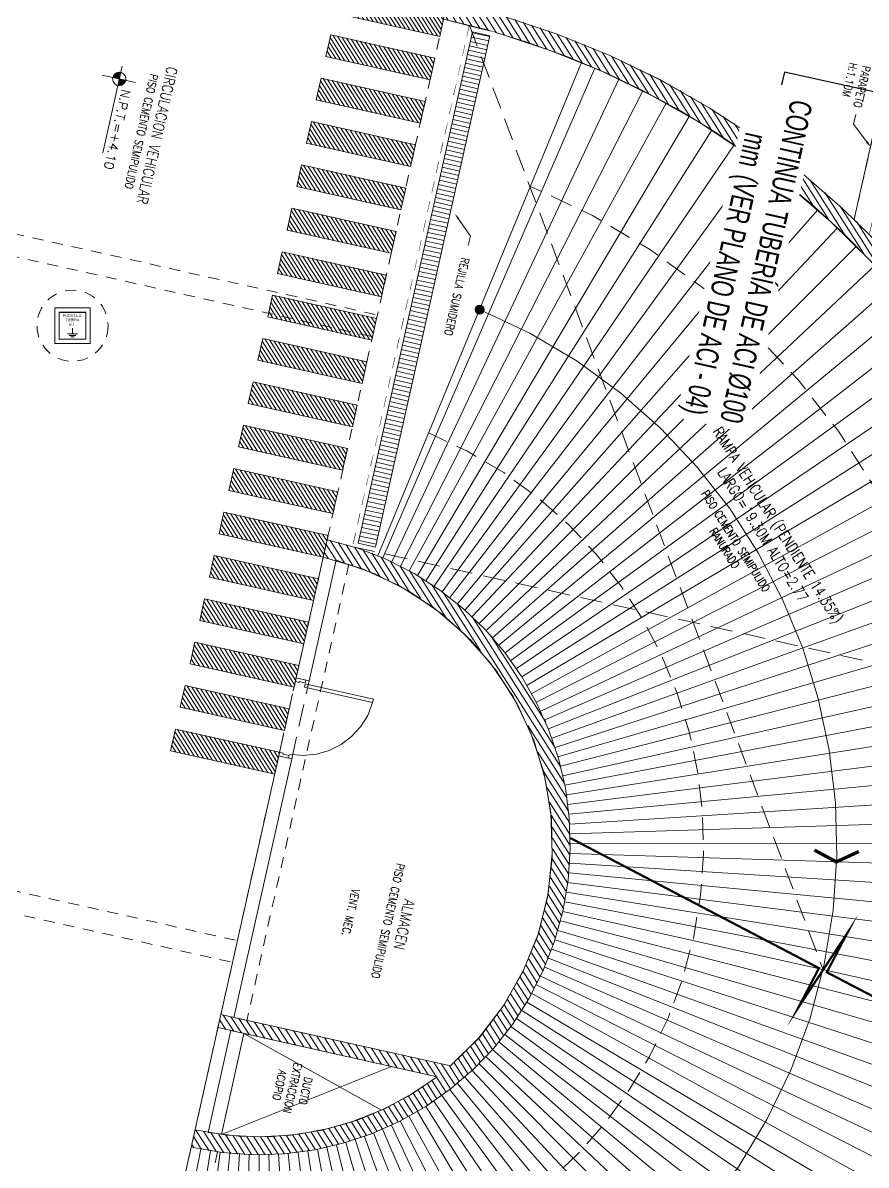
# Model space of a CAD drawing. Header units: millimetres. Extents: x 2471 to 2909, y 1327 to 1568.
# Drawn here: x 2592.48 to 2601.97, y 1406.07 to 1418.91 of the extents above; entities that cross this region are included whole.
import ezdxf
from ezdxf import colors
from ezdxf.entities.mleader import LeaderData, LeaderLine
from ezdxf.enums import TextEntityAlignment as Align
from ezdxf.math import Vec2, Vec3
from ezdxf.xclip import XClip

# ---------------------------------------------------------------- set-up
doc = ezdxf.new("R2010")
doc.units = ezdxf.units.MM
doc.header["$XCLIPFRAME"] = 2
doc.set_wipeout_variables(frame=1)
for name, pattern in [('ACAD_ISO07W100', [3, 0, -3]), ('HIDDEN', [0.375, 0.25, -0.125]), ('HIDDEN2', [0.1875, 0.125, -0.0625]), ('PHANTOM', [2.5, 1.25, -0.25, 0.25, -0.25, 0.25, -0.25])]:
    doc.linetypes.add(name, pattern=pattern)
doc.layers.get('0').update_dxf_attribs({"color": 251, "lineweight": 9})
for name, color, linetype, lineweight in [('000 SOS 911 TEXTOS ACI', 7, 'Continuous', 9), ('000 SOS 911 TUBERIA ACI', 3, 'Continuous', 9), ('A-COTAS INT', 251, 'Continuous', 13), ('A-EJES', 251, 'PHANTOM', 13), ('A-ESTRUCTURA-HATCH', 251, 'Continuous', 13), ('A-ESTRUCTURA-MUROS', 251, 'Continuous', 13), ('A-ESTRUCTURA-VIGAS', 251, 'HIDDEN2', 13), ('A-HATCH', 251, 'Continuous', 13), ('A-MURO BAJO', 251, 'Continuous', 13), ('A-MUROS', 251, 'Continuous', 13), ('A-NIVELES-NPT', 251, 'Continuous', 13), ('A-PROYECCIONES', 251, 'HIDDEN', 13), ('A-PUERTAS', 251, 'Continuous', 13), ('A-TEXTO-ACABADO PISO', 251, 'Continuous', 13), ('A_30_TableroElect', 251, 'Continuous', 13), ('A_50_TextoAmbiente', 251, 'Continuous', 13), ('A_50_TextoIndicaciones', 251, 'Continuous', 13), ('CIRCULACION PEATONAL', 251, 'Continuous', 13)]:
    doc.layers.add(name, color=color, linetype=linetype, lineweight=lineweight)
doc.styles.add('ARIAL', font='arial.ttf')
doc.styles.add('PIPE', font='ARIALN.TTF', dxfattribs={"width": 0.8})
doc.styles.add('R80', font='romans.shx', dxfattribs={"width": 0.8, "oblique": 15, "height": 0.1})
doc.styles.add('ROMANS', font='romans.shx', dxfattribs={"width": 0.8})
doc.styles.add('TXT_COTAS', font='romans.shx', dxfattribs={"width": 0.8})

# ---------------------------------------------------------------- blocks, each defined once
blk = doc.blocks.new('A$C64a6e5d1')
at = {"layer": 'A-EJES', "ltscale": 0.5}
for p, q in [((27.69463150197407, 45.62685496546328, 1.47014816653891e-07), (21.08366589411162, 16.0934210922569, 2.266941241195075e-07)), ((45.31791999199777, 33.48408634215593), (5.015070093068061, 42.5054837865755, 1.593345876059353e-07)), ((44.79358085547574, 31.14183575008065, -3.842681066212834e-07), (4.490762462693965, 40.16322614252567, -2.249335190153481e-07))]:
    blk.add_line(p, q, dxfattribs=at)
blk = doc.blocks.new('d')
for p, q in [((1.31926236115396, 3.241842523682863), (3.580855242908001, 8.79928784398362)), ((1.374077335931361, 3.219459361163899), (3.729291272349656, 8.737413005903363, -1.935233945738587e-05)), ((1.474524972960353, 3.174709940562025), (4.001899867318571, 8.615961749805138, -1.935233945738587e-05)), ((1.573517434298992, 3.126827463274822), (4.270559070631862, 8.486007581697777, -1.935233945738587e-05)), ((1.670957022346556, 3.075859186239541), (4.535003745928407, 8.347678747028112, -1.935233945738587e-05)), ((1.766747577115893, 3.021855406463146), (4.794972921721637, 8.201111760688946, -1.935233945738587e-05)), ((1.860794566571712, 2.964869421208277), (5.050210038200021, 8.046451267786324, -1.935233945738587e-05)), ((1.953005175106227, 2.904957466991618), (5.300463206134737, 7.88384989858605, -1.935233945738587e-05)), ((2.043288405053318, 2.842178670689464), (5.545485457405448, 7.713468122296035, -1.935233945738587e-05)), ((2.131555154919624, 2.776594987139106), (5.785034984350204, 7.535474083386362, -1.935233945738587e-05)), ((2.217718318104744, 2.70827113953419), (6.018875379115343, 7.350043442333117, -1.935233945738587e-05)), ((2.301692859269679, 2.637274556094781), (6.246775871142745, 7.157359194941819, -1.935233945738587e-05)), ((2.383395908400416, 2.563675300218165), (6.468511549755931, 6.957611497491598, -1.935233945738587e-05)), ((2.462746833451092, 2.487546006217599), (6.683863587677479, 6.750997479306534, -1.935233945738587e-05)), ((2.53966732416302, 2.408961805514991), (6.892619461752474, 6.537721040425822, -1.935233945738587e-05)), ((2.614081471227109, 2.32800024934113), (7.094573149457574, 6.317992660216987, -1.935233945738587e-05)), ((2.68591583520174, 2.244741237722337), (7.2895253514871, 6.092029184335843, -1.935233945738587e-05)), ((2.755099523812532, 2.159266939386725), (7.477283671498299, 5.860053610987961, -1.935233945738587e-05)), ((2.821564262732863, 2.071661703288555), (7.657662815414369, 5.622294872067869, -1.935233945738587e-05)), ((2.885244456119835, 1.982011988060549), (7.830484771169722, 5.378987606847659, -1.935233945738587e-05)), ((2.946077263914049, 1.890406266786158), (7.995578982867301, 5.130371931241825, -1.935233945738587e-05)), ((3.004002648405731, 1.796934942947701), (8.152782524935901, 4.876693197526038, -1.935233945738587e-05)), ((3.058963445015252, 1.70169025962241), (8.301940253935754, 4.61820175522007, -1.935233945738587e-05)), ((3.110905413515866, 1.60476621449925), (8.442904969677329, 4.355152706615627, -1.935233945738587e-05)), ((3.159777294844389, 1.506258459063247), (8.57553755864501, 4.087805648334324, -1.935233945738587e-05)), ((3.205530856736004, 1.406264207558706), (8.699707126244903, 3.816424418240786, -1.935233945738587e-05)), ((3.248120948672295, 1.304882142692804), (8.815291133709252, 3.541276837931946, -1.935233945738587e-05)), ((3.287505534477532, 1.202212317846715), (8.922175513580441, 3.262634446145967, -1.935233945738587e-05)), ((3.323645750992, 1.0983560543973), (9.020254783332348, 2.980772227048874, -1.935233945738587e-05)), ((3.356505929492414, 0.9934158457908779), (9.109432150609791, 2.695968345738947, -1.935233945738587e-05)), ((3.386053642258048, 0.8874952562619001), (9.189619608223438, 2.40850386954844, -1.935233945738587e-05)), ((3.412259728647768, 0.7806988153606653), (9.260738019831479, 2.118662490742281, -1.935233945738587e-05)), ((3.435098326765001, 0.6731319196987897), (9.322717201896012, 1.826730247586966, -1.935233945738587e-05)), ((3.454546898603439, 0.5649007232859731), (9.375495987012982, 1.532995242625475, -1.935233945738587e-05)), ((3.470586248673499, 0.4561120392754674), (9.419022290036082, 1.237747357226908, -1.935233945738587e-05)), ((3.483200548216701, 0.3468732265755534), (9.453253155574203, 0.9412779631093144, -1.935233945738587e-05)), ((3.492377351038158, 0.2372920925263315), (9.478154800832272, 0.6438796417787671, -1.935233945738587e-05)), ((3.498107598163188, 0.127476779744029), (9.493702651932836, 0.345845889300108, -1.935233945738587e-05)), ((3.500385635532439, 0.01753566227853298), (9.499881364405155, 0.04747082875110209, -1.935233945738587e-05)), ((3.499209214933217, -0.09242275985889137), (9.496684841811657, -0.2509510805830359, -1.935233945738587e-05)), ((3.494579497724771, -0.2022899724543095), (9.484116236679256, -0.5491253305226564, -1.935233945738587e-05)), ((3.486501052044332, -0.3119575502350926), (9.462187955155969, -0.8467576615512371, -1.935233945738587e-05)), ((3.474981850944459, -0.4213172625750303), (9.430921635590494, -1.14355434384197, -1.935233945738587e-05)), ((3.441670037806034, -0.638681803829968), (9.340507494285703, -1.733470269246027, -1.935233945738587e-05)), ((3.460033261217177, -0.5302611847873777), (9.390348134562373, -1.439222475513816, -1.935233945738587e-05)), ((3.419910301454365, -0.7464721221476793), (9.281448899768293, -2.026007337495685, -1.935233945738587e-05)), ((3.394775525666773, -0.8535257612820715), (9.213230637833476, -2.316544979810715, -1.935233945738587e-05)), ((3.366290517151356, -0.9597370736300945), (9.135920028202236, -2.604796472005546, -1.935233945738587e-05)), ((3.334483386017382, -1.065001241862774), (9.049593369476497, -2.890477345325053, -1.935233945738587e-05)), ((3.261031563393772, -1.27227365039289), (8.850241489708424, -3.453002318739891, -1.935233945738587e-05)), ((3.29938552249223, -1.169214383699), (8.954335852526128, -3.173305666772649, -1.935233945738587e-05)), ((3.219459360465407, -1.374077336862683), (8.73741300497204, -3.729291273280978, -1.935233945738587e-05)), ((3.174709939397871, -1.474524974822998), (8.615961749106646, -4.001899868017063, -1.935233945738587e-05)), ((3.126827463507652, -1.573517435230315), (8.486007580533624, -4.270559071563184, -1.935233945738587e-05)), ((3.021855405531824, -1.766747577814385), (8.201111759990454, -4.794972922420129, -1.935233945738587e-05)), ((3.075859185308218, -1.670957023277879), (8.347678745165467, -4.535003747791052, -1.935233945738587e-05)), ((2.964869419112802, -1.860794567270204), (8.046451266855001, -5.050210039131343, -1.935233945738587e-05)), ((2.842178669758141, -2.043288405751809), (7.713468121364713, -5.545485459268093, -1.935233945738587e-05)), ((2.904957465827465, -1.953005176736042), (7.883849898353219, -5.300463207997382, -1.935233945738587e-05)), ((2.776594986207783, -2.131555155618116), (7.535474082455039, -5.785034985281527, -1.935233945738587e-05)), ((2.637274554930627, -2.301692860201001), (7.157359194010496, -6.246775872074068, -1.935233945738587e-05)), ((2.708271138370037, -2.217718317871913), (7.350043441168964, -6.018875380046666, -1.935233945738587e-05)), ((2.56367529835552, -2.383395910263062), (6.957611497491598, -6.468511551385745, -1.935233945738587e-05)), ((2.408961803652346, -2.539667326025665), (6.53772103972733, -6.892619461752474, -1.935233945738587e-05)), ((2.487546005286276, -2.462746834149584), (6.750997478142381, -6.683863589540124, -1.935233945738587e-05)), ((2.244741236791015, -2.685915836133063), (6.09202918317169, -7.289525352185592, -1.935233945738587e-05)), ((2.328000248409808, -2.614081472158432), (6.317992659285665, -7.094573150156066, -1.935233945738587e-05)), ((2.071661702357233, -2.821564263664186), (5.622294871136546, -7.657662817277014, -1.935233945738587e-05)), ((2.159266938455403, -2.755099524743855), (5.860053610056639, -7.477283672429621, -1.935233945738587e-05)), ((1.890406264923513, -2.946077265543863), (5.130371930077672, -7.995578984729946, -1.935233945738587e-05)), ((1.982011986896396, -2.88524445774965), (5.378987605683506, -7.830484771868214, -1.935233945738587e-05)), ((1.701690257526934, -3.058963445713744), (4.61820175498724, -8.301940253935754, -1.935233945738587e-05)), ((1.796934940852225, -3.004002649104223), (4.876693195663393, -8.152782524935901, -1.935233945738587e-05)), ((1.406264206394553, -3.20553085859865), (3.816424417309463, -8.699707127874717, -1.935233945738587e-05)), ((1.506258456967771, -3.159777295542881), (4.087805646471679, -8.57553755841218, -1.935233945738587e-05)), ((1.604766213335097, -3.110905414447188), (4.355152705684304, -8.442904970608652, -1.935233945738587e-05)), ((1.098356054164469, -3.323645751923323), (2.980772226117551, -9.02025478426367, -1.935233945738587e-05)), ((1.202212317846715, -3.287505535408854), (3.262634444981813, -8.922175514511764, -1.935233945738587e-05)), ((1.304882141761482, -3.248120948439464), (3.541276836767793, -8.815291135571897, -1.935233945738587e-05)), ((-0.7464721230790019, -3.419910302385688), (-2.026007337495685, -9.281448901630938, -1.935233945738587e-05)), ((-0.6386818047612906, -3.441670039668679), (-1.73347027041018, -9.340507495217025, -1.935233945738587e-05)), ((-0.5302611859515309, -3.460033263079822), (-1.439222476445138, -9.390348136425018, -1.935233945738587e-05)), ((0.5649007232859731, -3.454546898603439), (1.532995241694152, -9.375495987944305, -1.935233945738587e-05)), ((0.6731319194659591, -3.435098328394815), (1.826730247586966, -9.322717202827334, -1.935233945738587e-05)), ((0.7806988144293427, -3.412259730277583), (2.118662489578128, -9.260738020762801, -1.935233945738587e-05)), ((0.8874952560290694, -3.386053643189371), (2.408503868617117, -9.189619607990608, -1.935233945738587e-05)), ((0.9934158455580473, -3.356505930423737), (2.695968344807625, -9.109432150609791, -1.935233945738587e-05)), ((-0.4213172635063529, -3.474981851642951), (-1.143554344773293, -9.430921635590494, -1.935233945738587e-05)), ((-0.3119575502350926, -3.486501052742824), (-0.8467576615512371, -9.462187956087291, -1.935233945738587e-05)), ((-0.2022899743169546, -3.494579498423263), (-0.5491253323853016, -9.484116237610579, -1.935233945738587e-05)), ((-0.09242276102304459, -3.499209215864539), (-0.2509510815143585, -9.49668484274298, -1.935233945738587e-05)), ((0.01753566134721041, -3.500385636463761), (0.04747082758694887, -9.499881365336478, -1.935233945738587e-05)), ((0.1274767778813839, -3.498107598861679), (0.3458458883687854, -9.493702652864158, -1.935233945738587e-05)), ((0.2372920913621783, -3.49237735173665), (0.643879639916122, -9.478154801530764, -1.935233945738587e-05)), ((0.3468732265755534, -3.483200550079346), (0.9412779621779919, -9.453253156505525, -1.935233945738587e-05)), ((0.4561120383441448, -3.470586249604821), (1.237747355364263, -9.419022290967405, -1.935233945738587e-05))]:
    blk.add_line(p, q)
blk = doc.blocks.new('EST P2')
at = {"layer": 'A-ESTRUCTURA-HATCH'}
h = blk.add_hatch(dxfattribs=at)
h.set_pattern_fill('ANSI31', color=256, scale=0.02, angle=-1.27e-14)
h.set_pattern_definition([(44.99999999999999, (-226392.077087921, -8188163.059610654), (-0.04490128060534576, 0.04490128060534578), [])])
h.paths.add_polyline_path([(-3.609999800828518, 5.049997551366687), (-3.609999800828518, 4.849997551180422), (-44.78499944024952, 4.849997609853745), (-44.78499937866582, -0.150002358481288), (-46.98999937772169, -0.1500023575499654), (-46.9900000851776, -11.15000259596854), (-3.609999100299319, -11.15005090925843), (-3.609999100299319, -11.40005090925843), (-47.2400000844209, -11.40000240411609), (-47.2400001185888, 0.1499976376071572), (-45.03500012474251, 0.1499976441264153), (-45.03499907316291, 5.049739951267838)])
h.paths.add_polyline_path([(5.875668717751978, 4.849997540004551), (5.875668724213028, 5.04999746195972), (35.52999999574968, 5.049996704794466), (35.52999999574968, 4.849997699260712)])
h.paths.add_polyline_path([(35.5800006974896, -11.1500659417361), (71.88000514596933, -11.1501255556941), (71.88000514596933, -11.40006201900542), (35.5800006974896, -11.40000240504742)])
h.paths.add_polyline_path([(-3.559999100310961, -11.15003591496497), (35.53000069750124, -11.15003591496497), (35.53000069750124, -11.40006590355188), (-3.559999100310961, -11.40006590355188)])
edge = h.paths.add_edge_path()
edge.add_arc((63.30066905263811, -0.1500025354325771), 9.699999993899837, 359.9999991583288, 539.9999991583288)
edge.add_line((53.60066905873828, -0.1500023929402232), (53.80066905874992, -0.1500023929402232))
edge.add_arc((63.30066905263811, -0.1500025354325771), 9.499999993888196, -8.593905818088388e-07, 179.9999991406095, ccw=False)
edge.add_line((72.80066904652631, -0.150002677924931), (73.00066904653795, -0.150002677924931))
h.paths.add_polyline_path([(47.91501720307861, 5.049996227025986), (35.5800006974896, 5.049997347407043), (35.5800006974896, 4.849997348152101), (47.91501677152701, 4.849997607059777)])
edge = h.paths.add_edge_path()
edge.add_arc((63.30067374471555, -0.1500072186431491), 3.300005388408394, 0.001083006205986332, 49.99451370772372)
edge.add_line((65.42211837161449, 2.377740446478128), (65.42216933166492, -0.149981296621263))
edge.add_line((65.42216933166492, -0.149981296621263), (65.27216933167074, -0.149981296621263))
edge.add_line((65.27216933167074, -0.149981296621263), (65.27212526180665, 2.49638928938657))
edge.add_arc((63.30067374502263, -0.1500072187881225), 3.30000538810306, 53.3154749084723, 179.9999211762089)
edge.add_line((60.00066835692269, -0.1500026788562536), (59.80066835694015, -0.1500026788562536))
edge.add_arc((63.30067374503412, -0.1500072197542965), 3.500005388096913, 0.0010211384221179287, 179.9999256646022, ccw=False)
edge.add_line((66.80067913257517, -0.1499448418617249), (66.60066855713376, -0.1499448418617249))
edge.add_line((66.60066855713376, -0.1499448418617249), (66.60067913253442, -0.1499448418617249))
h.paths.add_polyline_path([(51.86500159354182, 4.849997512064874), (53.37567124812631, 4.84999814722687), (53.37566821934888, 5.049995731562376), (51.86500180145958, 5.049995731562376)])
at = {"layer": 'A-ESTRUCTURA-MUROS'}
for points in [[(73.00066904653795, -0.150002677924931, 1), (53.60066905873828, -0.1500023929402232), (53.80066905874992, -0.1500023929402232, -1), (72.80066904652631, -0.150002677924931)], [(66.60067913253442, -0.1499448418617249, 0.2216645900701165), (65.42211837161449, 2.377740446478128), (65.42216933166492, -0.149981296621263), (65.27216933167074, -0.149981296621263), (65.27212526180665, 2.49638928938657, 0.6169162822924578), (60.00066835692269, -0.1500026788562536), (59.80066835694015, -0.1500026788562536, -0.9999904402331805), (66.80067913257517, -0.1499448418617249), (66.60066855713376, -0.1499448418617249)]]:
    blk.add_lwpolyline(points, format="xyb", close=True, dxfattribs=at)
at = {"layer": 'A-ESTRUCTURA-VIGAS'}
for points in [[(53.37567124812631, 4.84999814722687), (54.98863000946585, 4.84999814722687)], [(53.80540706124157, 0.1499967956915498), (59.81354955583811, 0.149997123517096)], [(60.01433341001393, 0.1499973880127072), (65.27216859796317, 0.1500187031924725)], [(65.42217020853423, 0.1500182086601853), (66.58701328124152, 0.1500061377882957)], [(66.78779265886988, 0.1500584352761507), (72.79593102590297, 0.1499973703175783)], [(53.80066904626437, -0.1500032041221857), (59.80066835694015, -0.1500028753653169)], [(57.21000006317627, -6.150002076290548), (57.21000006317627, -0.1500020762905478)], [(57.46000006317627, -6.150002076290548), (57.46000006317627, -0.1500020762905478)], [(60.00066835692269, -0.1500026788562536), (65.27216933167074, -0.149981296621263)], [(64.42000006313901, -6.150002076290548), (64.42000006313901, -0.1500020762905478)], [(64.67000006313901, -6.150002076290548), (64.67000006313901, -0.1500020762905478)], [(65.42216933166492, -0.1499817911535501), (66.59725419874303, -0.1499939216300845)], [(66.80066855732002, -0.1499413372948766), (72.80066904652631, -0.150002677924931)]]:
    blk.add_lwpolyline(points, dxfattribs=at)
blk = doc.blocks.new('A$C5E423DB2')
at = {"layer": 'A-PUERTAS'}
for p, q in [((0.0381000000052154, 0.1000000052154065), (0.03809999837540089, 0.8000000007450581)), ((0.03809999837540089, 0.8000000007450581), (0.07309999840799719, 0.7999999970197678)), ((0.07309999840799719, 0.7999999970197678), (0.0731000000378117, 0.1000000052154065)), ((0.0381000000052154, 0.1000000052154065), (0.0731000000378117, 0.1000000052154065))]:
    blk.add_line(p, q, dxfattribs=at)
at = {"layer": 'A-PUERTAS', "linetype": 'Continuous'}
for p, q in [((0, 0), (0, 0.1000000014901162)), ((0, 0.1000000014901162), (0.0280999999959022, 0.1000000052154065)), ((0, 0), (0.0381000000052154, 0)), ((0.0280999999959022, 0.0381000004708768), (0.0280999999959022, 0.1000000052154065)), ((0.0381000000052154, 0.0381000004708768), (0.0280999999959022, 0.0381000004708768)), ((0.0381000000052154, 0), (0.0381000000052154, 0.0381000004708768)), ((0.7619000002741814, 0), (0.7619000002741814, 0.0381000004708768)), ((0.7619000002741814, 0.0381000004708768), (0.7719000002834946, 0.0381000004708768)), ((0.8000000002793968, 0), (0.7619000002741814, 0)), ((0.8000000002793968, 0.1000000014901162), (0.7719000002834946, 0.1000000052154065)), ((0.7719000002834946, 0.0381000004708768), (0.7719000002834946, 0.1000000052154065)), ((0.8000000001629816, 0), (0.8000000001629816, 0.1000000014901162))]:
    blk.add_line(p, q, dxfattribs=at)
at = {"layer": 'A-PUERTAS', "color": 7, "linetype": 'Continuous'}
blk.add_arc((0.0365534737939015, 0.0793453231453896), 0.7215807719765989, 1.640270668491661, 87.09684895294437, dxfattribs=at)
blk = doc.blocks.new('*U264')
at = {"layer": 'CIRCULACION PEATONAL'}
h = blk.add_hatch(dxfattribs=at)
h.set_pattern_fill('ANSI31', color=256, scale=0.3)
h.set_pattern_definition([(45, (-1.24963215764578, 0), (-0.02651650429449553, 0.02651650429449553), [])])
h.paths.add_polyline_path([(-0.9526332741646426, 0.2275326177477837), (-1.202633274106435, 0.2275326177477837), (-1.202633274106435, -0.9724673796445131), (-0.9526332741646426, -0.9724673796445131)])
h = blk.add_hatch(dxfattribs=at)
h.set_pattern_fill('ANSI31', color=256, scale=0.3)
h.set_pattern_definition([(45, (-0.7496321576457801, 0), (-0.02651650429449553, 0.02651650429449553), [])])
h.paths.add_polyline_path([(-0.4526332741646426, 0.2275326177477837), (-0.702633274106435, 0.2275326177477837), (-0.702633274106435, -0.9724673796445131), (-0.4526332741646426, -0.9724673796445131)])
h = blk.add_hatch(dxfattribs=at)
h.set_pattern_fill('ANSI31', color=256, scale=0.3)
h.set_pattern_definition([(45, (-0.2496321576457801, 0), (-0.02651650429449553, 0.02651650429449553), [])])
h.paths.add_polyline_path([(0.04736672583535739, 0.2275326177477837), (-0.2026332741064349, 0.2275326177477837), (-0.2026332741064349, -0.9724673796445131), (0.04736672583535739, -0.9724673796445131)])
h = blk.add_hatch(dxfattribs=at)
h.set_pattern_fill('ANSI31', color=256, scale=0.3)
h.set_pattern_definition([(45, (0.2503678423542199, 0), (-0.02651650429449553, 0.02651650429449553), [])])
h.paths.add_polyline_path([(0.5473667258353574, 0.2275326177477837), (0.2973667258935651, 0.2275326177477837), (0.2973667258935651, -0.9724673796445131), (0.5473667258353574, -0.9724673796445131)])
h = blk.add_hatch(dxfattribs=at)
h.set_pattern_fill('ANSI31', color=256, scale=0.3)
h.set_pattern_definition([(45, (0.7503678423542199, 0), (-0.02651650429449553, 0.02651650429449553), [])])
h.paths.add_polyline_path([(1.047366725835357, 0.2275326177477837), (0.797366725893565, 0.2275326177477837), (0.797366725893565, -0.9724673796445131), (1.047366725835357, -0.9724673796445131)])
h = blk.add_hatch(dxfattribs=at)
h.set_pattern_fill('ANSI31', color=256, scale=0.3)
h.set_pattern_definition([(45, (1.25036784235422, 0), (-0.02651650429449553, 0.02651650429449553), [])])
h.paths.add_polyline_path([(1.547366725835357, 0.2275326177477837), (1.297366725893565, 0.2275326177477837), (1.297366725893565, -0.9724673796445131), (1.547366725835357, -0.9724673796445131)])
h = blk.add_hatch(dxfattribs=at)
h.set_pattern_fill('ANSI31', color=256, scale=0.3)
h.set_pattern_definition([(45, (1.75036784235422, 0), (-0.02651650429449553, 0.02651650429449553), [])])
h.paths.add_polyline_path([(2.047366725835357, 0.2275326177477837), (1.797366725893565, 0.2275326177477837), (1.797366725893565, -0.9724673796445131), (2.047366725835357, -0.9724673796445131)])
h = blk.add_hatch(dxfattribs=at)
h.set_pattern_fill('ANSI31', color=256, scale=0.3)
h.set_pattern_definition([(45, (2.25036784235422, 0), (-0.02651650429449553, 0.02651650429449553), [])])
h.paths.add_polyline_path([(2.547366725835357, 0.2275326177477837), (2.297366725893565, 0.2275326177477837), (2.297366725893565, -0.9724673796445131), (2.547366725835357, -0.9724673796445131)])
h = blk.add_hatch(dxfattribs=at)
h.set_pattern_fill('ANSI31', color=256, scale=0.3)
h.set_pattern_definition([(45, (2.75036784235422, 0), (-0.02651650429449553, 0.02651650429449553), [])])
h.paths.add_polyline_path([(3.047366725835357, 0.2275326177477837), (2.797366725893565, 0.2275326177477837), (2.797366725893565, -0.9724673796445131), (3.047366725835357, -0.9724673796445131)])
h = blk.add_hatch(dxfattribs=at)
h.set_pattern_fill('ANSI31', color=256, scale=0.3)
h.set_pattern_definition([(45, (3.25036784235422, 0), (-0.02651650429449553, 0.02651650429449553), [])])
h.paths.add_polyline_path([(3.547366725835357, 0.2275326177477837), (3.297366725893565, 0.2275326177477837), (3.297366725893565, -0.9724673796445131), (3.547366725835357, -0.9724673796445131)])
h = blk.add_hatch(dxfattribs=at)
h.set_pattern_fill('ANSI31', color=256, scale=0.3)
h.set_pattern_definition([(45, (3.75036784235422, 0), (-0.02651650429449553, 0.02651650429449553), [])])
h.paths.add_polyline_path([(4.047366725835357, 0.2275326177477837), (3.797366725893565, 0.2275326177477837), (3.797366725893565, -0.9724673796445131), (4.047366725835357, -0.9724673796445131)])
h = blk.add_hatch(dxfattribs=at)
h.set_pattern_fill('ANSI31', color=256, scale=0.3)
h.set_pattern_definition([(45, (4.25036784235422, 0), (-0.02651650429449553, 0.02651650429449553), [])])
h.paths.add_polyline_path([(4.547366725835357, 0.2275326177477837), (4.297366725893565, 0.2275326177477837), (4.297366725893565, -0.9724673796445131), (4.547366725835357, -0.9724673796445131)])
h = blk.add_hatch(dxfattribs=at)
h.set_pattern_fill('ANSI31', color=256, scale=0.3)
h.set_pattern_definition([(45, (4.75036784235422, 0), (-0.02651650429449553, 0.02651650429449553), [])])
h.paths.add_polyline_path([(5.047366725835357, 0.2275326177477837), (4.797366725893565, 0.2275326177477837), (4.797366725893565, -0.9724673796445131), (5.047366725835357, -0.9724673796445131)])
h = blk.add_hatch(dxfattribs=at)
h.set_pattern_fill('ANSI31', color=256, scale=0.3)
h.set_pattern_definition([(45, (5.25036784235422, 0), (-0.02651650429449553, 0.02651650429449553), [])])
h.paths.add_polyline_path([(5.547366725835357, 0.2275326177477837), (5.297366725893565, 0.2275326177477837), (5.297366725893565, -0.9724673796445131), (5.547366725835357, -0.9724673796445131)])
h = blk.add_hatch(dxfattribs=at)
h.set_pattern_fill('ANSI31', color=256, scale=0.3)
h.set_pattern_definition([(45, (5.75036784235422, 0), (-0.02651650429449553, 0.02651650429449553), [])])
h.paths.add_polyline_path([(6.047366725835357, 0.2275326177477837), (5.797366725893565, 0.2275326177477837), (5.797366725893565, -0.9724673796445131), (6.047366725835357, -0.9724673796445131)])
h = blk.add_hatch(dxfattribs=at)
h.set_pattern_fill('ANSI31', color=256, scale=0.3)
h.set_pattern_definition([(45, (6.25036784235422, 0), (-0.02651650429449553, 0.02651650429449553), [])])
h.paths.add_polyline_path([(6.547366725835357, 0.2275326177477837), (6.297366725893565, 0.2275326177477837), (6.297366725893565, -0.9724673796445131), (6.547366725835357, -0.9724673796445131)])
h = blk.add_hatch(dxfattribs=at)
h.set_pattern_fill('ANSI31', color=256, scale=0.3)
h.set_pattern_definition([(45, (6.75036784235422, 0), (-0.02651650429449553, 0.02651650429449553), [])])
h.paths.add_polyline_path([(7.047366725835357, 0.2275326177477837), (6.797366725893565, 0.2275326177477837), (6.797366725893565, -0.9724673796445131), (7.047366725835357, -0.9724673796445131)])
h = blk.add_hatch(dxfattribs=at)
h.set_pattern_fill('ANSI31', color=256, scale=0.3)
h.set_pattern_definition([(45, (7.25036784235422, 0), (-0.02651650429449553, 0.02651650429449553), [])])
h.paths.add_polyline_path([(7.547366725835357, 0.2275326177477837), (7.297366725893565, 0.2275326177477837), (7.297366725893565, -0.9724673796445131), (7.547366725835357, -0.9724673796445131)])
for points in [[(-1.202633274106435, -0.9724673796445131), (-0.9526332741646426, -0.9724673796445131), (-0.9526332741646426, 0.2275326177477837), (-1.202633274106435, 0.2275326177477837)], [(-0.702633274106435, -0.9724673796445131), (-0.4526332741646426, -0.9724673796445131), (-0.4526332741646426, 0.2275326177477837), (-0.702633274106435, 0.2275326177477837)], [(-0.2026332741064349, -0.9724673796445131), (0.04736672583535739, -0.9724673796445131), (0.04736672583535739, 0.2275326177477837), (-0.2026332741064349, 0.2275326177477837)], [(0.2973667258935651, -0.9724673796445131), (0.5473667258353574, -0.9724673796445131), (0.5473667258353574, 0.2275326177477837), (0.2973667258935651, 0.2275326177477837)], [(0.797366725893565, -0.9724673796445131), (1.047366725835357, -0.9724673796445131), (1.047366725835357, 0.2275326177477837), (0.797366725893565, 0.2275326177477837)], [(1.297366725893565, -0.9724673796445131), (1.547366725835357, -0.9724673796445131), (1.547366725835357, 0.2275326177477837), (1.297366725893565, 0.2275326177477837)], [(1.797366725893565, -0.9724673796445131), (2.047366725835357, -0.9724673796445131), (2.047366725835357, 0.2275326177477837), (1.797366725893565, 0.2275326177477837)], [(2.297366725893565, -0.9724673796445131), (2.547366725835357, -0.9724673796445131), (2.547366725835357, 0.2275326177477837), (2.297366725893565, 0.2275326177477837)], [(2.797366725893565, -0.9724673796445131), (3.047366725835357, -0.9724673796445131), (3.047366725835357, 0.2275326177477837), (2.797366725893565, 0.2275326177477837)], [(3.297366725893565, -0.9724673796445131), (3.547366725835357, -0.9724673796445131), (3.547366725835357, 0.2275326177477837), (3.297366725893565, 0.2275326177477837)], [(3.797366725893565, -0.9724673796445131), (4.047366725835357, -0.9724673796445131), (4.047366725835357, 0.2275326177477837), (3.797366725893565, 0.2275326177477837)], [(4.297366725893565, -0.9724673796445131), (4.547366725835357, -0.9724673796445131), (4.547366725835357, 0.2275326177477837), (4.297366725893565, 0.2275326177477837)], [(4.797366725893565, -0.9724673796445131), (5.047366725835357, -0.9724673796445131), (5.047366725835357, 0.2275326177477837), (4.797366725893565, 0.2275326177477837)], [(5.297366725893565, -0.9724673796445131), (5.547366725835357, -0.9724673796445131), (5.547366725835357, 0.2275326177477837), (5.297366725893565, 0.2275326177477837)], [(5.797366725893565, -0.9724673796445131), (6.047366725835357, -0.9724673796445131), (6.047366725835357, 0.2275326177477837), (5.797366725893565, 0.2275326177477837)], [(6.297366725893565, -0.9724673796445131), (6.547366725835357, -0.9724673796445131), (6.547366725835357, 0.2275326177477837), (6.297366725893565, 0.2275326177477837)], [(6.797366725893565, -0.9724673796445131), (7.047366725835357, -0.9724673796445131), (7.047366725835357, 0.2275326177477837), (6.797366725893565, 0.2275326177477837)], [(7.297366725893565, -0.9724673796445131), (7.547366725835357, -0.9724673796445131), (7.547366725835357, 0.2275326177477837), (7.297366725893565, 0.2275326177477837)]]:
    blk.add_lwpolyline(points, close=True, dxfattribs=at)
blk = doc.blocks.new('SIM NIVEL PLANTA')
at = {"linetype": 'Continuous'}
h = blk.add_hatch(dxfattribs=at)
h.set_pattern_fill('_USER', color=256, scale=0.0999963382923852, angle=45, style=0, pattern_type=0)
h.set_pattern_definition([(45, (35396.10580914898, 26516.48920438578), (-0.0707080889003696, 0.0707080889003696), [])])
h.paths.add_polyline_path([(-17.03192196782002, 1e-16), (-15.53208676343602, 1e-16, 0.4092090227661144), (-17.03192196782002, 1.474380134766136)])
h.paths.add_polyline_path([(-18.53175717220401, -1e-16, 0.4192358746569979), (-17.03192196782002, -1.525729753993459), (-17.03192196782002, 0)])
for p, q in [((-17.03192196782002, -3.974827738415029), (-17.03192196782002, 3.71603278895526)), ((0, 0), (-20, 0))]:
    blk.add_line(p, q)
blk.add_circle((-17.03192196782002, -0.0256748096136619), 1.500054944379798, dxfattribs=at)
at = {"style": 'R80'}
blk.add_attdef('N.P.T.+0.00', text='', height=2.029999999999998, dxfattribs=at).set_placement((-7.766043381718013, 2.014999999999999), align=Align.MIDDLE_CENTER)
blk = doc.blocks.new('IE_pozo de luz-27.03.2025')
at = {"layer": 'A_30_TableroElect', "color": 8}
for p, q in [((-74.76020025549224, -90.5766956647858, 2.490174619882446e-06), (-75.06682687922148, -90.57809216994792)), ((-74.91281343696755, -90.75723202805966, 2.490174620482446e-06), (-74.91281343696755, -90.82270866818726)), ((-74.75880375030101, -90.88332228828222, 2.490174619882446e-06), (-75.06543037403026, -90.88471879344434)), ((-74.96906299493276, -90.82270866818726, 2.490174620482446e-06), (-74.85656387900235, -90.82270866818726)), ((-74.94993867780431, -90.8399746241048, 2.490174620482446e-06), (-74.8756881961308, -90.8399746241048)), ((-74.9308143608796, -90.85724057909101, 2.490174620482446e-06), (-74.89481251305551, -90.85724057909101))]:
    blk.add_line(p, q, dxfattribs=at)
for points in [[(-75.1128134369792, -90.93111947458237), (-74.71281343695591, -90.93111947458237), (-74.71281343695591, -90.53111947420985), (-75.1128134369792, -90.53111947420985)], [(-75.06281343696173, -90.88111947476864), (-74.76281343697337, -90.88111947476864), (-74.76281343697337, -90.58111947402358), (-75.06281343696173, -90.58111947402358)]]:
    blk.add_lwpolyline(points, close=True, dxfattribs=at)
at = {"layer": 'A_30_TableroElect', "color": 8, "linetype": 'HIDDEN', "ltscale": 0.5}
blk.add_circle((-74.91281343696755, -90.73111947439611), 0.4, dxfattribs=at)
at = {"layer": 'A_30_TableroElect', "color": 8, "style": 'ARIAL'}
for s, p in [('PUESTA A ', (-74.91281343696755, -90.61812201049179, 2.490174620482446e-06)), ('TIERRA', (-74.91281343696755, -90.66519769653678, 2.490174620482446e-06)), ('B.T.', (-74.91281343696755, -90.71358101535589, 2.490174620482446e-06))]:
    blk.add_text(s, height=0.02999999999999822, dxfattribs=at).set_placement(p, align=Align.MIDDLE_CENTER)
blk = doc.blocks.new('TEXTOSSS')
at = {"layer": 'A-NIVELES-NPT'}
ref = blk.add_blockref('SIM NIVEL PLANTA', (-19.62558174692094, -41.91230646613985), dxfattribs=dict(at, xscale=0.05000000000000002, yscale=0.05000000000000002, zscale=0.05000000000000002, rotation=359.9999999999999))
ref.add_attrib('N.P.T.+0.00', 'N.P.T.=+4.10', dxfattribs={"layer": '0', "height": 0.1014999999999999, "style": 'R80'}).set_placement((-19.91694242972881, -41.81155646569096), align=Align.MIDDLE_CENTER)
at = {"layer": 'A-TEXTO-ACABADO PISO', "insert": (-16.95317226555198, -33.9780144081451), "char_height": 0.08999999999999997, "attachment_point": 2, "rotation": 44.999999999999986, "style": 'ROMANS'}
blk.add_mtext_dynamic_manual_height_columns('PISO CEMENTO SEMIPULIDO RANURADO', width=1.586306558412616, gutter_width=12.5, heights=[0], dxfattribs=at)
at = {"layer": 'A-TEXTO-ACABADO PISO', "char_height": 0.08999999999999997, "attachment_point": 2, "style": 'ROMANS'}
for width, insert in [(1.376804137034923, (-11.89807808864862, -36.85064994287677, 1.093768654425453e-06)), (1.586306558412616, (-19.95499015040696, -41.49667823221534))]:
    blk.add_mtext_dynamic_manual_height_columns('PISO CEMENTO SEMIPULIDO', width=width, gutter_width=12.5, heights=[0], dxfattribs=dict(at, insert=insert))
at = {"layer": 'A_50_TextoAmbiente', "insert": (-17.24199968576431, -33.54430045746267, -5.666834680345597e-05), "char_height": 0.12, "width": 5.062902857204897, "attachment_point": 2, "rotation": 45.00000000000001, "style": 'ROMANS'}
blk.add_mtext('RAMPA VEHICULAR (PENDIENTE 14.35%)\\PLARGO=19.30M ALTO=2.77', dxfattribs=at)
at = {"layer": 'A_50_TextoAmbiente', "char_height": 0.12, "width": 2.556211270681946, "attachment_point": 5, "style": 'ROMANS'}
for s, insert in [('ALMACEN', (-11.89778414089233, -36.7077632190194)), ('CIRCULACION VEHICULAR', (-19.95005964674056, -41.35940754320472, -1.093768654425453e-06))]:
    blk.add_mtext(s, dxfattribs=dict(at, insert=insert))
at = {"layer": 'A_50_TextoIndicaciones', "extrusion": (-5.565203055376352e-07, 2.247817261037611e-07, 0.99999999999982), "style": 'ROMANS', "width": 0.8}
blk.add_text('VENT. MEC.', height=0.08999999999999997, dxfattribs=at).set_placement((-11.9005162678638, -37.36965762008978, -1.320840446366308e-06), align=Align.CENTER)
at = {"layer": 'A_50_TextoIndicaciones', "insert": (-9.830474358983338, -37.53237161668949), "char_height": 0.08999999999999997, "width": 0.7652768282468273, "attachment_point": 5, "style": 'ROMANS'}
blk.add_mtext('DUCTO EXTRACCION ACOPIO', dxfattribs=at)
at = {"layer": 'A_50_TextoIndicaciones'}
ml = blk.add_multileader_mtext('Standard', dxfattribs=at)
ml.set_content('\\pxsm1,ql,t16;PARAPETO\\PH:1.10M', color=256, style='TXT_COTAS')
ml.set_leader_properties(color=7)
ml.build(insert=Vec2(0, 0))
ml.multileader.update_dxf_attribs({"dogleg_length": 0.1104934798556762, "arrow_head_size": 0.07})
ctx = ml.context
ctx.base_point, ctx.char_height, ctx.arrow_head_size, ctx.landing_gap_size, ctx.plane_origin, ctx.plane_x_axis, ctx.plane_y_axis = Vec3(-22.50776176189557, -33.74122556089424), 0.09, 0.07, 0.05, Vec3(-21.63318132981658, -34.26789345475845), Vec3(1, -5.551115123125783e-17), Vec3(5.551115123125783e-17, 1)
notes = []
notes.append((ctx, [(0, (1, 1, 0), (-21.78641113918275, -33.74122556089424), (-1, 6.279912545944461e-17), 0.1104934798556762, [(0, [(-21.57706137374043, -33.49752517649904)], 0, [])])]))
ctx.mtext.insert, ctx.mtext.text_direction, ctx.mtext.width, ctx.mtext.defined_height, ctx.mtext.flow_direction = Vec3(-22.45776176359504, -33.6962255614344), Vec3(1, -5.551115123125783e-17), 1.073949937475636, 0.5233624462225617, 5
ml = blk.add_multileader_mtext('Standard', dxfattribs=at)
ml.set_content('REJILLA SUMIDERO', color=256, style='TXT_COTAS')
ml.set_leader_properties(color=7)
ml.build(insert=Vec2(0, 0))
ml.multileader.update_dxf_attribs({"dogleg_length": 0.1104934798556762, "arrow_head_size": 0.07})
ctx = ml.context
ctx.base_point, ctx.char_height, ctx.arrow_head_size, ctx.landing_gap_size, ctx.plane_origin, ctx.plane_x_axis, ctx.plane_y_axis = Vec3(-19.5051347542551, -37.67345516826026), 0.09, 0.07, 0.05, Vec3(-19.03411986865103, -38.18402502080426), Vec3(1, -5.551115123125783e-17), Vec3(5.551115123125783e-17, 1)
ctx.text_align_type = 2
notes.append((ctx, [(0, (1, 1, 0), (-19.61562823411077, -37.67345516826026), (1, -6.279912545944461e-17), 0.1104934798556762, [(0, [(-19.82569058518857, -37.90006763674319)], 0, [])])]))
ctx.mtext.insert, ctx.mtext.text_direction, ctx.mtext.width, ctx.mtext.alignment, ctx.mtext.flow_direction = Vec3(-18.47113475482911, -37.62845516810194), Vec3(1, -5.551115123125783e-17), 1.012012492574285, 3, 5
for ctx, leaders in notes:
    for number, flags, end, landing, length, lines in leaders:
        leader = LeaderData()
        leader.index, (leader.has_last_leader_line, leader.has_dogleg_vector, leader.attachment_direction) = number, flags
        leader.last_leader_point, leader.dogleg_vector, leader.dogleg_length = Vec3(end), Vec3(landing), length
        for number, points, colour, breaks in lines:
            line = LeaderLine()
            line.index, line.vertices, line.color, line.breaks = number, Vec3.list(points), colors.encode_raw_color(colour), breaks
            leader.lines.append(line)
        ctx.leaders.append(leader)
blk = doc.blocks.new('A$C47ad906b')
at = {"color": 240, "true_color": 0xed1f24}
blk.add_wipeout([(-17.953227682246578, 13.781539750052644), (-20.158227676092878, 13.781539743533344), (-20.15824051667005, 2.2315396962364957), (98.96177758846528, 2.2314800813328475), (98.96177758846528, 7.231536512030289), (99.79060074337289, 7.231536517618238), (100.08244148290318, 13.481702050892608), (99.93989140688643, 15.138389427373497), (99.30110331240823, 17.295654445486676), (98.43401861842264, 18.89098553555675), (96.58639996431083, 20.938140759489627), (95.15237524066232, 21.927706266133384), (93.56575523940259, 22.644318263925314), (92.37249825321024, 22.97520465503389), (90.38244163762641, 23.18153955880554), (88.35917990261694, 22.9681836155998), (87.11130341247112, 22.61333338531989), (85.586088504489, 21.912731525167715), (83.90738181590969, 20.703977129807228), (82.68623239790567, 19.385637073618724), (82.19387343895136, 18.681540035409867), (75.14678964553966, 18.681529056047978), (75.14678964553966, 19.131529056234243), (74.54678964556292, 19.131529056234243), (74.54678964556292, 18.681529056047978), (70.67177248169533, 18.681540081975953), (70.67177248169533, 19.131529056234243), (70.07177248171861, 19.13153871218671), (70.07177248171861, 18.68152943183665), (59.80800055223149, 18.68153988453554), (59.80800055223149, 19.531422669766428), (55.857828757489145, 19.53142267069775), (55.85782872460184, 18.68153897758141), (37.39177267651753, 18.68152980762531), (9.601772922989724, 18.681819274565285), (9.601772922989724, 19.13148368219842), (9.001772923013014, 19.13148368219842), (9.001772923013014, 18.681732758669128), (7.6574398078627866, 18.681538915028753), (7.6574398078627866, 19.531538932351367), (3.7074196984721866, 19.53153893328269), (3.707411108128582, 18.681841948335617), (-19.192632102418273, 18.681930037654993), (-19.192632124854427, 18.481540242908437), (-17.953227699679758, 18.48154010414156)], dxfattribs=at)
h = blk.add_hatch(color=256)
h.dxf.hatch_style = 1
edge = h.paths.add_edge_path()
edge.add_arc((83.98680681362748, 14.59049330884591), 0.04999999999999955, 0, 360)
for p, q in [((93.672885726206, 13.78166331700049), (92.50800788961351, 15.48167617199942)), ((92.50804119836539, 13.78167012729682), (93.01138691976666, 15.4817007612437)), ((92.50803573150188, 13.78167538880371), (93.672875424847, 13.78166331793182))]:
    blk.add_line(p, q)
for points, const_width in [([(91.18613309413195, 22.94794515077956), (90.40434308443218, 20.02999327727593), (89.92137716151774, 20.15939155290835), (90.8614293532446, 19.80400181608275), (90.37846343033016, 19.93340009404346), (89.56117225438356, 16.8829437289387)], 0.02499999999999979), ([(89.00061447080225, 20.08552287495695), (89.17033196054399, 19.86343961651437), (89.09449585154653, 19.5944156688638)], 0.03749999999999957)]:
    blk.add_lwpolyline(points, dxfattribs=dict(const_width=const_width))
blk.add_circle((83.98680681362748, 14.59049330884591), 0.04999999999999955)
blk.add_arc((90.391537101008, 13.48169668647461), 6.499999999999945, 0.0007163694500206492, 170.1782186742224)
at = {"layer": 'A-MURO BAJO'}
blk.add_line((80.46208119112998, 18.48165493900888), (82.07434879988432, 18.48165486729704), dxfattribs=at)
at = {"layer": 'A-MURO BAJO', "color": 4}
blk.add_line((99.88697053771466, 13.48183087399229), (93.88697055727243, 13.48172488086857), dxfattribs=at)
at = {"layer": 'A-MUROS'}
for p, q in [((92.3579882401973, 16.12805352616124), (92.35804032254964, 13.6316735453438)), ((92.50800789054483, 16.00938329659402), (92.50804032292217, 13.63167617190629)), ((87.0899492232129, 13.63159700855613), (88.4780422784388, 13.63161572325043)), ((88.4780422784388, 13.63161572325043), (88.47804490569979, 13.48161572567187)), ((89.37804227974266, 13.63163149240427), (92.35804032254964, 13.6316735453438)), ((89.37804227974266, 13.63163149240427), (89.37804490700364, 13.48163149226457)), ((92.5080403201282, 13.63167617213912), (93.68312751594931, 13.63171253260225)), ((86.88654100243002, 13.48159344657324), (88.47804490569979, 13.48161572567187)), ((89.37804491538554, 13.48163149412721), (93.88697055727243, 13.48172488086857))]:
    blk.add_line(p, q, dxfattribs=at)
for centre, radius, start, end in [((90.3865414885804, 13.48165478673764), 9.699999998411663, 0.0009588945263567961, 180.0010031306734), ((90.3865414885804, 13.4816547872033), 9.499999999999945, 0.0004227246765926502, 180.0010121486575), ((90.38654618803412, 13.48164994106628), 3.300005405184471, 53.31568019104046, 177.3956729680163), ((90.38651732448488, 13.48165006795898), 3.30002386292814, 2.60631806226542, 49.99374162978462)]:
    blk.add_arc(centre, radius, start, end, dxfattribs=at)
at = {"layer": 'A-PROYECCIONES'}
for p, q in [((89.37804228439927, 13.63163322745822), (88.4780422784388, 13.63161572325043)), ((89.37804520502687, 13.48163322755136), (88.47804520465434, 13.48161572753452))]:
    blk.add_line(p, q, dxfattribs=at)
blk.add_arc((90.391537101008, 13.48169668647461), 7.999999999999945, 0.0007163694500206492, 170.1767396856083, dxfattribs=at)
blk.add_blockref('EST P2', (27.0858724443242, 13.63165717385709))
at = {"rotation": 180.0005141974605}
blk.add_blockref('*U264', (88.3832485973835, 12.5092865456827), dxfattribs=at)
at = {"layer": 'A-HATCH', "rotation": 102.3141185683093}
blk.add_blockref('d', (90.38654099684209, 13.48165479116142), dxfattribs=at)
at = {"layer": 'A-PUERTAS', "linetype": 'Continuous', "xscale": 1.125000001505889, "yscale": 1.125000001505889, "zscale": 1.125000001505889, "rotation": 0.00111423257370529}
blk.add_blockref('A$C5E423DB2', (88.47804507985711, 13.48161596548744), dxfattribs=at)
at = {"color": 8}
blk.add_wipeout([(86.89942180003372, 14.081654303631446), (86.89942180001297, 13.78165430368771), (80.9055014097723, 13.781554010674176), (80.90550140979305, 14.081554010617914)], dxfattribs=at)
h = blk.add_hatch()
h.set_pattern_fill('_USER', color=8, scale=0.04999999999999997, angle=-89.9999999934893, pattern_type=0)
h.set_pattern_definition([(270.000000008517, (-8188063.533223111, 226451.3388800852), (0.05000000000000002, 5.681672146651273e-12), [])])
h.paths.add_polyline_path([(86.84942180290818, 14.03165430552326), (86.84942180104554, 13.83165430440567), (80.95550141017884, 13.83155401027761), (80.95550141111016, 14.03155400953256)])
blk.add_lwpolyline([(86.84942180290818, 14.03165430552326), (86.84942180104554, 13.83165430440567), (80.95550141017884, 13.83155401027761), (80.95550141111016, 14.03155400953256)], close=True, dxfattribs=at)
at = {"layer": 'A-MURO BAJO', "color": 4}
blk.add_line((86.93792279344052, 14.07917350321077), (81.02600492630154, 15.10349156218581), dxfattribs=at)
at = {"layer": 'A-MUROS'}
blk.add_arc((90.38654099684209, 13.48165479116142), 3.499999999999984, 0.001004197890447723, 180.0010040911687, dxfattribs=at)
at = {"layer": 'A-PROYECCIONES'}
for p, q in [((86.8994220001623, 13.78165430296212), (86.88929259125143, 22.31450557732023)), ((80.89127950556576, 13.78165397583507), (90.38647090829909, 19.98356137331575))]:
    blk.add_line(p, q, dxfattribs=at)
blk.add_arc((90.391537101008, 13.48169668647461), 4.999999999999945, 0.0007163694500206492, 170.1805824494945, dxfattribs=at)
at = {"layer": 'A-COTAS INT'}
blk.add_blockref('TEXTOSSS', (102.8177710119635, 51.9816565613728), dxfattribs=at)

msp = doc.modelspace()

# ---------------------------------------------------------------- hatches: boundary and pattern name
at = {"layer": '000 SOS 911 TEXTOS ACI'}
h = msp.add_hatch(dxfattribs=at)
h.set_pattern_fill('ANSI36', color=256, scale=0.35)
h.set_pattern_definition([(45, (0, 0), (0.5893293079451634, 2.160874129132265), [2.778125, -0.5556249999999999, 0, -0.5556249999999999])])
h.paths.add_polyline_path([(2614.831153354447, 1473.845041699634), (2598.778394044213, 1477.438400680476), (2582.158865596586, 1403.178590294877), (2598.062640312899, 1398.934380935228)])

# ---------------------------------------------------------------- linework, layer by layer
at = {"layer": '000 SOS 911 TUBERIA ACI', "color": 2, "elevation": -2.304718188154694e-09}
msp.add_lwpolyline([(2598.778200606664, 1477.438443977069), (2614.83115335364, 1473.84504169603), (2598.062640312093, 1398.934380931624), (2582.158865595781, 1403.178590291272), (2598.778394043406, 1477.438400676871)], dxfattribs=at)

# ---------------------------------------------------------------- block references
at = {"color": 1}
msp.add_blockref('A$C64a6e5d1', (2575.878941199735, 1377.926736980495), dxfattribs=at)

# ---------------------------------------------------------------- next in the draw order: block references
at = {"linetype": 'ACAD_ISO07W100'}
ref = msp.add_blockref('A$C47ad906b', (2601.728454235148, 1500.834873529901, -2.304718188154694e-09), dxfattribs=dict(at, rotation=257.382711444673))
XClip(ref).set_block_clipping_path([(-32.77710999548435, 2.2226421867962927), (98.96615245100111, 2.2311685525346547), (98.96582661475986, 7.231224972754717), (99.7946497676894, 7.231278989929706), (100.08608320448548, 13.481463528471068), (100.176612354815, 17.314981514588), (100.32678451668471, 20.530439506517723), (97.17119621951133, 20.67732101166621), (93.53380543459207, 23.280716648325324), (85.41223580669612, 23.279833930078894), (85.41217793151736, 21.808750877389684), (84.86857534665614, 21.459551773732528), (84.2744105560705, 21.01401810324751), (83.7236675163731, 20.53151851356961), (83.22179840318859, 20.020823718979955), (82.91194829251617, 19.664258553879336), (82.69026670884341, 19.38575214636512), (82.420844219625, 19.017134400783107), (81.52532524056733, 21.681570396991447), (-19.037432584911585, 21.6816708042752), (-22.95227990951389, 17.248210166580975), (-26.321719695813954, 13.732875738991424), (-31.40991248935461, 12.208078899187967), (-35.66280288435519, 13.13839321071282)])

# ---------------------------------------------------------------- next in the draw order: block references
msp.add_blockref('IE_pozo de luz-27.03.2025', (2667.954711197926, 1506.239147877139, -3.362277385823112e-06))

# ---------------------------------------------------------------- next in the draw order: leaders
at = {"layer": '000 SOS 911 TEXTOS ACI'}
ml = msp.add_multileader_mtext('Standard', dxfattribs=at)
ml.set_content('{\\H1.66667x;CONTINUA TUBERÍA DE ACI %%C100 mm} {\\H1.66667x; (VER PLANO DE ACI - 04)}', color=256, style='PIPE')
ml.set_leader_properties(color=7)
ml.build(insert=Vec2(0, 0))
ml.multileader.update_dxf_attribs({"text_left_attachment_type": 2, "text_right_attachment_type": 2, "dogleg_length": 2, "arrow_head_size": 0.15})
ctx = ml.context
ctx.base_point, ctx.char_height, ctx.arrow_head_size, ctx.landing_gap_size, ctx.plane_origin, ctx.plane_x_axis, ctx.plane_y_axis = Vec3(2601.017754040031, 1418.218633028271, -5.787903163890739e-08), 0.15, 0.15, 0.15, Vec3(2600.777755307762, 1420.844560709942, -5.787903163890739e-08), Vec3(-0.2159897772493485, -0.9763956247975392), Vec3(0.9763956247975392, -0.2159897772493485)
ctx.left_attachment, ctx.right_attachment, ctx.text_align_type = 2, 2, 2
notes = []
notes.append((ctx, [(0, (1, 1, 0), (2601.049317623402, 1418.361318228927, -5.787903163890739e-08), (-0.2159897772493485, -0.9763956247975392), 0.1461346169845798, [(0, [(2602.971629173729, 1417.935284529042, -5.787903163890739e-08)], 0, [])])]))
ctx.mtext.insert, ctx.mtext.text_direction, ctx.mtext.rotation, ctx.mtext.width, ctx.mtext.defined_height, ctx.mtext.alignment, ctx.mtext.flow_direction = Vec3(2600.568927659167, 1414.393140984394, -5.787903163890739e-08), Vec3(-0.2159897772493485, -0.9763956247975392), 4.494683558876468, 3.830325132530915, 0.5575092987138823, 3, 5
ctx.mtext.has_bg_fill, ctx.mtext.bg_color, ctx.mtext.bg_scale_factor, ctx.mtext.bg_transparency, ctx.mtext.use_window_bg_color = 1, -1027028792, 1.5, 0, 1
for ctx, leaders in notes:
    for number, flags, end, landing, length, lines in leaders:
        leader = LeaderData()
        leader.index, (leader.has_last_leader_line, leader.has_dogleg_vector, leader.attachment_direction) = number, flags
        leader.last_leader_point, leader.dogleg_vector, leader.dogleg_length = Vec3(end), Vec3(landing), length
        for number, points, colour, breaks in lines:
            line = LeaderLine()
            line.index, line.vertices, line.color, line.breaks = number, Vec3.list(points), colors.encode_raw_color(colour), breaks
            leader.lines.append(line)
        ctx.leaders.append(leader)

doc.saveas('drawing.dxf')
